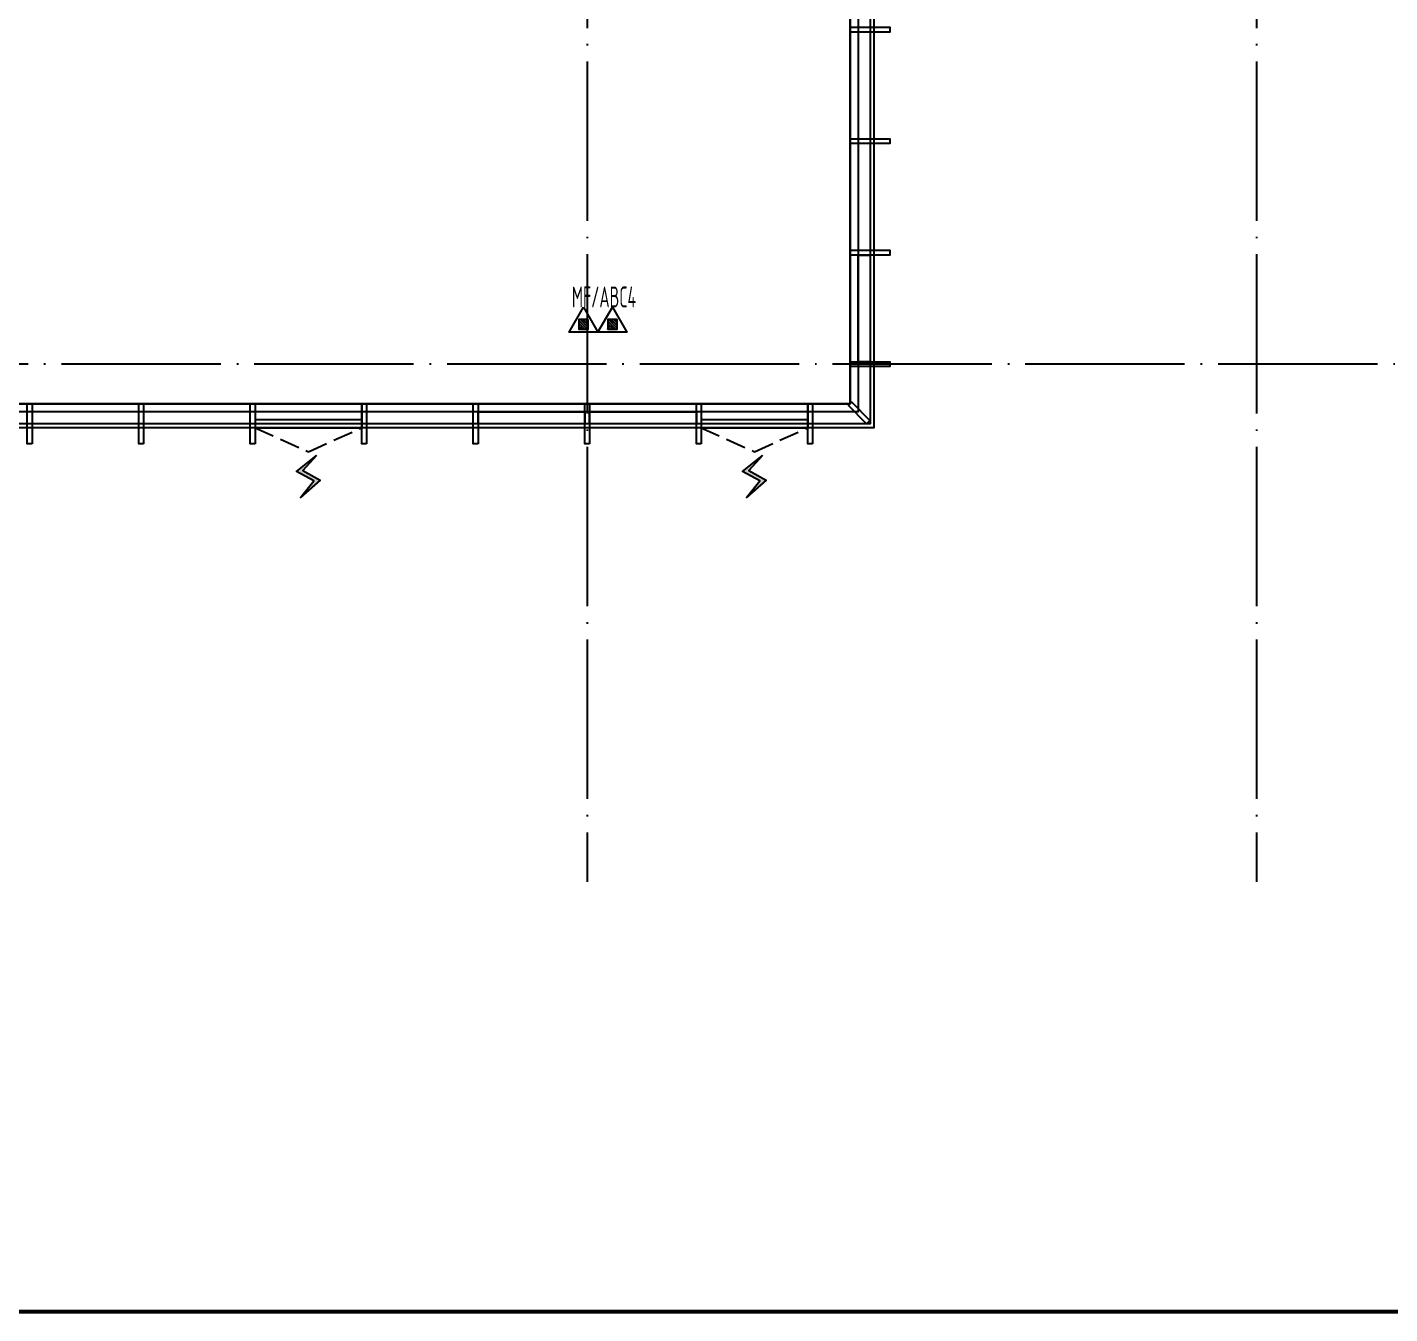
# Model space of a CAD drawing. Extents: x -186750 to 855523, y -12902 to 560425.
# Drawn here: x 121527 to 138632, y 166275 to 182430 of the extents above; entities that cross this region are included whole.
import ezdxf
from ezdxf.xclip import XClip

# ---------------------------------------------------------------- set-up
doc = ezdxf.new("R2010")
doc.units = 0
doc.header["$LTSCALE"] = 1000
doc.header["$MEASUREMENT"] = 0
doc.header["$XCLIPFRAME"] = 0
for name, pattern in [('104-10 轴网$0$DOTE', [2.4200000000000004, 2, -0.2, 0.02, -0.2]), ('8#楼幕墙$0$109-34 轴网$0$L1$0$$AUDIT_BAD_LTYPE1', [0]), ('8#楼幕墙$0$DASH', [0.35, 0.25, -0.1]), ('X-104 8#10#平面$0$109-34 轴网$0$L1$0$$AUDIT_BAD_LTYPE1', [0])]:
    doc.linetypes.add(name, pattern=pattern)
for name, color, linetype in [('104-10 轴网$0$A_AXIS-轴线', 252, '104-10 轴网$0$DOTE'), ('8#楼幕墙$0$A-C_玻璃幕墙', 140, 'Continuous'), ('8#楼幕墙$0$A-TECH_结构', 21, 'Continuous'), ('X-104 8#10#平面$0$A-TECH_结构', 252, 'Continuous'), ('水-8#10#提建筑结构暖电条件$0$EQUIP_消防', 7, 'Continuous'), ('水-8#10#提建筑结构暖电条件$0$TEXT_消防', 7, 'Continuous'), ('水-8#10#提建筑结构暖电条件$0$水-建-消火栓', 4, 'Continuous')]:
    doc.layers.add(name, color=color, linetype=linetype)
doc.layers.add('8#楼幕墙$0$04-电动窗', color=1, linetype='Continuous', plot=False)
doc.styles.add('水-8#10#提建筑结构暖电条件$0$STANDARD', font='GBENOR', dxfattribs={"bigfont": 'GBCBIG'})

# ---------------------------------------------------------------- blocks, each defined once
blk = doc.blocks.new('水-8#10#提建筑结构暖电条件$0$$TWTSYS$00000546')
h = blk.add_hatch()
h.set_pattern_fill('ANSI31', color=256, scale=200, style=0)
h.set_pattern_definition([(45, (-38543.80223862439, -6670.830405693208), (-17.67766952966369, 17.67766952966369), [])])
h.paths.add_polyline_path([(-64.92232553117356, 173.7449990885525), (64.922325531159, 173.7449990885525), (64.922325531159, 43.90034802621994), (-64.92232553117356, 43.90034802621994)])
for points in [[(0, 343.6163707387423), (-198.3870041439732, 0), (198.3870041439732, 0)], [(-64.92232553117356, 173.7449990885525), (64.922325531159, 173.7449990885525), (64.922325531159, 43.90034802621994), (-64.92232553117356, 43.90034802621994)]]:
    blk.add_lwpolyline(points, close=True)
blk = doc.blocks.new('水-8#10#提建筑结构暖电条件$0$A$C17767B82')
at = {"layer": '水-8#10#提建筑结构暖电条件$0$EQUIP_消防', "xscale": -0.91476, "yscale": 0.91476, "zscale": 0.91476}
for p in [(183.523504089185, 2.910675459071312e-11), (546.4764959107599, 2.910675459071312e-11)]:
    blk.add_blockref('水-8#10#提建筑结构暖电条件$0$$TWTSYS$00000546', p, dxfattribs=at)
at = {"layer": '水-8#10#提建筑结构暖电条件$0$TEXT_消防', "style": '水-8#10#提建筑结构暖电条件$0$STANDARD', "width": 0.6400000000000001}
blk.add_text('MF/ABC4', height=262.5, dxfattribs=at).set_placement((37.05931966932258, 311.8111658502517))
blk = doc.blocks.new('104-10 轴网')
at = {"layer": '104-10 轴网$0$A_AXIS-轴线', "linetype": '104-10 轴网$0$DOTE'}
for p, q in [((137229.5977508624, 40099.99999999987), (137229.5977508621, -6500.000000000186)), ((145629.5977508624, 40099.99999999987), (145629.5977508621, -6500.000000000186)), ((168929.5977508623, -1.2732925824821e-10), (113929.5977508621, -1.782609615474939e-10))]:
    blk.add_line(p, q, dxfattribs=at)
at = {"layer": 'Defpoints'}
blk.add_lwpolyline([(104379.5977508624, 45500.00000000001), (178479.5977508625, 45499.99999999999), (178479.5977508625, -11900.00000000001), (104379.5977508624, -11899.99999999996)], close=True, dxfattribs=at)
blk = doc.blocks.new('图框-A1')
at = {"const_width": 0.5}
blk.add_lwpolyline([(765.9999999999966, 584), (25.00000000000045, 584), (25.00000000000045, 10), (766.0000000000002, 10)], close=True, dxfattribs=at)
blk = doc.blocks.new('X-104 8#10#平面$0$fdhggh')
at = {"layer": 'X-104 8#10#平面$0$A-TECH_结构', "linetype": 'X-104 8#10#平面$0$109-34 轴网$0$L1$0$$AUDIT_BAD_LTYPE1'}
blk.add_lwpolyline([(27099.99999999977, 194500.0000000002), (42499.99999999977, 194500.0000000002), (42499.99999999977, 216500.0000000002), (24699.99999999977, 216500.0000000002), (24699.99999999977, 215100.0000000002), (13499.99999999977, 215100.0000000002), (13499.99999999977, 208400.0000139569), (13500.00000959472, 208400.0000139569), (13499.99992818639, 203249.9997224491), (8749.99991859417, 203249.9997224486), (8750.00000000291, 206499.9999999998), (8750.000000006985, 206499.9999999977), (8750.000000006869, 206699.9999999976), (-3300.000000000233, 206700.0000000003), (-3300.000000000233, 188900.0000000002), (-1900.000000000233, 188900.0000000002), (-1900.000000000291, 177700.0000000002), (20099.99999999977, 177700.0000000002), (20099.99999999977, 190300.0000000002), (27099.99999999977, 190300.0000000002)], close=True, dxfattribs=at)
blk = doc.blocks.new('8#楼幕墙$0$ii')
blk.add_lwpolyline([(-1339.999257087533, -5.379672802519053e-05), (0.0007429124671034515, -5.379672802519053e-05), (0.0007429124671034515, -150.000053796728), (-1339.999257087533, -150.000053796728)], close=True)
blk = doc.blocks.new('8#楼幕墙$0$$TCHSYS$WIN2D')
for p, q in [((-0.5, 0.5), (0.5, 0.5)), ((-0.5, 0.5), (-0.4999999999999999, -0.5)), ((0.5, 0.5), (0.4999999999999998, -0.5)), ((0.5, 0.1666666666666666), (-0.5, 0.1666666666666666)), ((0.5, -0.1666666666666667), (-0.5, -0.1666666666666667)), ((-0.4999999999999999, -0.5), (0.5, -0.5))]:
    blk.add_line(p, q)
blk = doc.blocks.new('8#楼幕墙$0$开启扇')
at = {"layer": '8#楼幕墙$0$04-电动窗'}
h = blk.add_hatch(color=1, dxfattribs=at)
h.dxf.hatch_style = 1
h.paths.add_polyline_path([(771.2538212353829, 399.4187931009801), (600.4963348774836, 588.0845509109495), (817.000029503055, 705.4227948976622), (568.9130649687795, 925.0510056701896), (737.6166181836743, 715.3361196324695), (521.1129235581029, 597.9978756457567)])
at = {"linetype": '8#楼幕墙$0$DASH'}
blk.add_lwpolyline([(0, 49.99999999714782), (670, 349.9999999971478), (1340, 49.99999999714782)], dxfattribs=at)
at = {"layer": '8#楼幕墙$0$04-电动窗', "color": 1}
blk.add_lwpolyline([(771.2538212353829, 399.4187931009801), (600.4963348774836, 588.0845509109495), (817.000029503055, 705.4227948976622), (568.9130649687795, 925.0510056701896), (737.6166181836743, 715.3361196324695), (521.1129235581029, 597.9978756457567), (771.2538212353829, 399.4187931009801)], close=True, dxfattribs=at)
at = {"xscale": -1340, "yscale": 300, "zscale": 1340, "rotation": 180}
blk.add_blockref('8#楼幕墙$0$$TCHSYS$WIN2D', (670, -100), dxfattribs=at)
blk = doc.blocks.new('8#楼幕墙')
at = {"layer": '8#楼幕墙$0$A-C_玻璃幕墙'}
for points in [[(7599.999999999651, 207000.0000000004), (7599.999999999651, 208400.0000000004), (13199.99999999965, 208400.0000000004), (13199.99999999965, 215400.0000000004), (24399.99999999965, 215400.0000000004), (24399.99999999965, 216800.0000000004), (42799.99999999965, 216800.0000000004), (42799.99999999965, 194200.0000000004), (27399.99999999965, 194200.0000000004), (27399.99999999965, 190000.0000000004), (20399.99999999965, 190000.0000000004), (20399.99999999965, 177400.0000000004), (-2200.000000000349, 177400.0000000004), (-2200.000000000466, 188600.0000000004), (-3600.000000000466, 188600.0000000004), (-3600.000000000349, 207000.0000000004)], [(7649.999999999651, 206950.0000000004), (7649.999999999651, 208350.0000000004), (13249.99999999965, 208350.0000000004), (13249.99999999965, 215350.0000000004), (24449.99999999965, 215350.0000000004), (24449.99999999965, 216750.0000000004), (42749.99999999965, 216750.0000000004), (42749.99999999965, 194250.0000000004), (27349.99999999965, 194250.0000000004), (27349.99999999965, 190050.0000000004), (20349.99999999965, 190050.0000000004), (20349.99999999965, 177450.0000000004), (-2150.000000000349, 177450.0000000004), (-2150.000000000466, 188650.0000000004), (-3550.000000000466, 188650.0000000004), (-3550.000000000349, 206950.0000000004)], [(7799.999999999651, 206800.0000000004), (7799.999999999651, 208200.0000000004), (13399.99999999965, 208200.0000000004), (13399.99999999965, 215200.0000000004), (24599.99999999965, 215200.0000000004), (24599.99999999965, 216600.0000000004), (42599.99999999965, 216600.0000000004), (42599.99999999965, 194400.0000000004), (27199.99999999965, 194400.0000000004), (27199.99999999965, 190200.0000000004), (20199.99999999965, 190200.0000000004), (20199.99999999965, 177600.0000000004), (-2000.000000000349, 177600.0000000004), (-2000.000000000466, 188800.0000000004), (-3400.000000000466, 188800.0000000004), (-3400.000000000349, 206800.0000000004)], [(20099.99999999709, 182370.000013957), (20099.99999999709, 182430.000013957), (20599.99999999732, 182430.000013957), (20599.99999999732, 182370.000013957)], [(20099.99999999709, 180970.000013957), (20099.99999999709, 181030.000013957), (20599.99999999732, 181030.000013957), (20599.99999999732, 180970.000013957)], [(20099.99999999709, 179570.000013957), (20099.99999999709, 179630.000013957), (20599.99999999732, 179630.000013957), (20599.99999999732, 179570.000013957)], [(20099.99999999709, 178170.000013957), (20099.99999999709, 178230.000013957), (20599.99999999732, 178230.000013957), (20599.99999999732, 178170.000013957)], [(20349.91822866211, 177492.5081921664), (20307.49182179093, 177450.0817852951), (20078.70502522646, 177678.8685818596), (20121.13143209764, 177721.2949887309)], [(9829.999999997788, 177200.0000139584), (9769.999999997788, 177200.0000139584), (9769.999999996624, 177700.000013957), (9829.999999996624, 177700.000013957)], [(11229.99999999779, 177200.0000139584), (11169.99999999779, 177200.0000139584), (11169.99999999662, 177700.000013957), (11229.99999999662, 177700.000013957)], [(12629.99999999662, 177200.0000139584), (12569.99999999662, 177200.0000139584), (12569.99999999546, 177700.000013957), (12629.99999999546, 177700.000013957)], [(14029.99999999662, 177200.0000139584), (13969.99999999662, 177200.0000139584), (13969.99999999546, 177700.000013957), (14029.99999999546, 177700.000013957)], [(15429.99999999662, 177200.0000139584), (15369.99999999662, 177200.0000139584), (15369.99999999546, 177700.000013957), (15429.99999999546, 177700.000013957)], [(16829.99999999662, 177200.0000139584), (16769.99999999662, 177200.0000139584), (16769.99999999546, 177700.000013957), (16829.99999999546, 177700.000013957)], [(18229.99999999662, 177200.0000139584), (18169.99999999662, 177200.0000139584), (18169.99999999546, 177700.000013957), (18229.99999999546, 177700.000013957)], [(19629.99999999662, 177200.0000139584), (19569.99999999662, 177200.0000139584), (19569.99999999546, 177700.000013957), (19629.99999999546, 177700.000013957)]]:
    blk.add_lwpolyline(points, close=True, dxfattribs=at)
at = {"layer": '8#楼幕墙$0$A-TECH_结构'}
blk.add_lwpolyline([(7899.999999999651, 206700.0000000004), (7899.999999999651, 208100.0000000004), (13499.99999999965, 208100.0000000004), (13499.99999999965, 215100.0000000004), (24699.99999999965, 215100.0000000004), (24699.99999999965, 216500.0000000004), (42499.99999999965, 216500.0000000004), (42499.99999999965, 194500.0000000004), (27099.99999999965, 194500.0000000004), (27099.99999999965, 190300.0000000004), (20099.99999999965, 190300.0000000004), (20099.99999999965, 177700.0000000004), (-1900.000000000349, 177700.0000000004), (-1900.000000000466, 188900.0000000004), (-3300.000000000466, 188900.0000000004), (-3300.000000000349, 206700.0000000004)], close=True, dxfattribs=at)
at = {"layer": '8#楼幕墙$0$A-C_玻璃幕墙'}
for p, rotation in [((20349.99999999546, 178230.0007568695), 270), ((15429.99999999546, 177450.0000139586), 180), ((16829.99999999546, 177450.000013957), 180)]:
    blk.add_blockref('8#楼幕墙$0$ii', p, dxfattribs=dict(at, rotation=rotation))
at = {"layer": '8#楼幕墙$0$A-C_玻璃幕墙', "linetype": '8#楼幕墙$0$109-34 轴网$0$L1$0$$AUDIT_BAD_LTYPE1', "xscale": -1, "rotation": 180}
for p in [(12629.99999999453, 177450.000013957), (18229.99999999563, 177450.0000139616)]:
    blk.add_blockref('8#楼幕墙$0$开启扇', p, dxfattribs=at)
blk = doc.blocks.new('X-104 8#10#平面')
at = {"linetype": 'X-104 8#10#平面$0$109-34 轴网$0$L1$0$$AUDIT_BAD_LTYPE1'}
ref = blk.add_blockref('8#楼幕墙', (111756.9507218327, -1.455191522836685e-10), dxfattribs=at)
XClip(ref).set_block_clipping_path([(-18549.999999999476, -12899.999999999882), (65550.0000000003, 284100.0000000003)])
blk.add_blockref('X-104 8#10#平面$0$fdhggh', (111756.9507218327, -2.91038304567337e-10), dxfattribs=at)
at = {"xscale": 100, "yscale": 100, "zscale": 100}
blk.add_blockref('图框-A1', (93206.95072183292, 165300.0000000001), dxfattribs=at)
at = {"linetype": 'X-104 8#10#平面$0$109-34 轴网$0$L1$0$$AUDIT_BAD_LTYPE1'}
ref = blk.add_blockref('104-10 轴网', (-8672.647029029395, 178200.0000000001), dxfattribs=at)
XClip(ref).set_block_clipping_path([(104379.59775086239, -11899.999999999955), (178479.5977508624, 45500.000000000044)])

msp = doc.modelspace()

# ---------------------------------------------------------------- block references
msp.add_blockref('X-104 8#10#平面', (0, 0))
at = {"layer": '水-8#10#提建筑结构暖电条件$0$水-建-消火栓'}
msp.add_blockref('水-8#10#提建筑结构暖电条件$0$A$C17767B82', (128326.9587143513, 178599.9999999998), dxfattribs=at)

doc.saveas('drawing.dxf')
